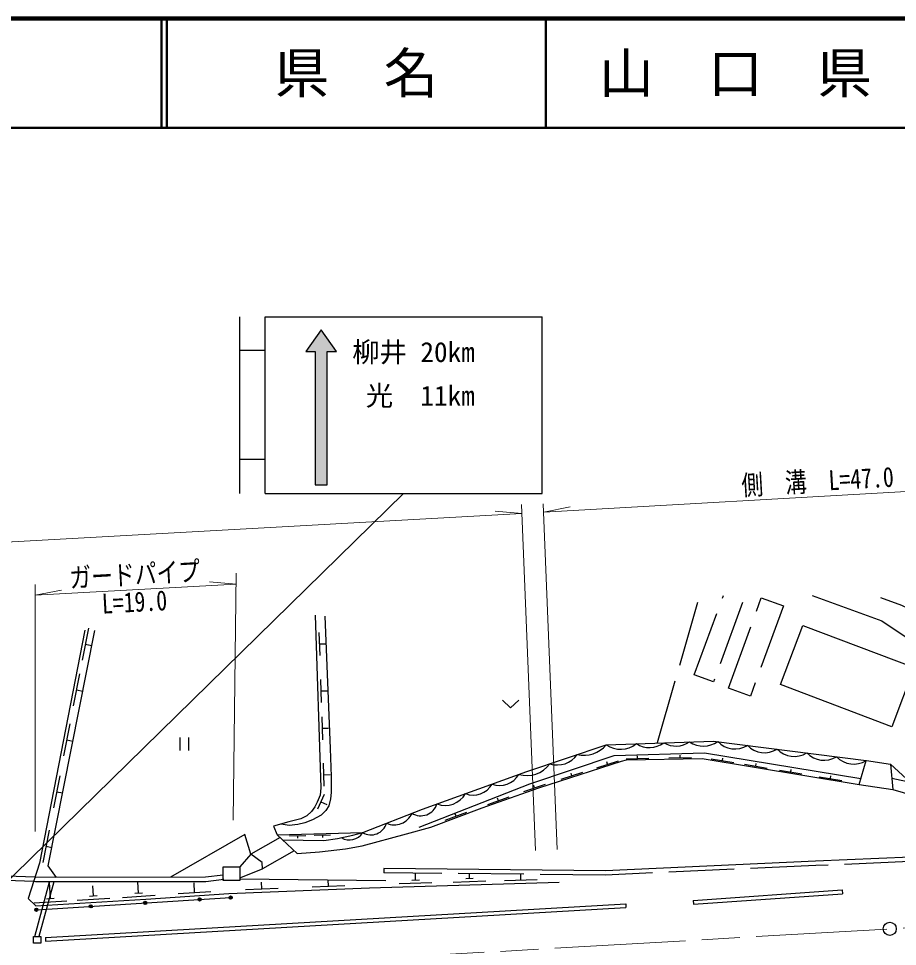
# Model space of a CAD drawing. Units: millimetres at full size, sheet at 1:1000; details may follow other scales. Extents: x 40000 to 680000, y 20000 to 380000.
# Drawn here: x 284651 to 365230, y 294972 to 380000 of the extents above; entities that cross this region are included whole.
import ezdxf
from ezdxf.enums import TextEntityAlignment as Align

# ---------------------------------------------------------------- set-up
doc = ezdxf.new("R2010")
doc.units = ezdxf.units.MM
doc.header["$LTSCALE"] = 1000
doc.linetypes.add('CHAIN', pattern=[18.5, 12, -1.5, 3.5, -1.5])
doc.linetypes.add('DASHED', pattern=[7.5, 6, -1.5])
for name, color, linetype, lineweight in [('M-BGD', 7, 'Continuous', 25), ('M-BMK', 2, 'CHAIN', 13), ('M-BMK-SRVR', 3, 'Continuous', 25), ('M-STR-HTXT', 7, 'Continuous', 13), ('M-STR-STRC', 7, 'Continuous', 25), ('M-TTL', 2, 'Continuous', 140), ('M-TTL-LINE', 7, 'Continuous', 50)]:
    doc.layers.add(name, color=color, linetype=linetype, lineweight=lineweight)
doc.layers.add('M-TTL-TXT', color=7, linetype='Continuous')
doc.styles.add('ＭＳ ゴシック', font='')
doc.styles.get('ＭＳ ゴシック').set_extended_font_data('MS Gothic')

msp = doc.modelspace()

# ---------------------------------------------------------------- hatches: boundary and pattern name
at = {"layer": 'M-BGD'}
for points in [[(301104, 299267, -0.41421), (301245, 299426, -0.41421), (301404, 299286, -1)], [(303946, 299446, -0.41421), (304086, 299606, -0.41421), (304245, 299465, -1)], [(286134, 298322, -0.41421), (286274, 298481, -0.41421), (286434, 298341, -1)], [(291124, 298637, -0.41421), (291264, 298796, -0.41421), (291424, 298656, -1)], [(296114, 298952, -0.41421), (296255, 299111, -0.41421), (296414, 298971, -1)]]:
    msp.add_hatch(color=256, dxfattribs=at).paths.add_polyline_path(points)
at = {"layer": 'M-STR-STRC'}
msp.add_hatch(color=256, dxfattribs=at).paths.add_polyline_path([(312948, 349480), (313798, 349480), (312398, 351480), (310998, 349480), (311848, 349480), (311848, 337280), (312948, 337280)])

# ---------------------------------------------------------------- linework, layer by layer
at = {"layer": 'M-BGD', "linetype": 'DASHED'}
for p, q in [((346896, 326488), (343195, 313620)), ((362386, 312008), (364596, 311683)), ((361707, 309801), (364820, 309368)), ((308637, 304942), (305949, 303430)), ((309934, 303733), (307022, 302095)), ((286154, 301305), (281751, 301494)), ((286030, 300910), (281751, 301094)), ((286151, 295870), (287501, 300902)), ((287889, 300902), (286503, 295870))]:
    msp.add_line(p, q, dxfattribs=at)
at = {"layer": 'M-BGD'}
for p, q in [((291056, 324137), (290484, 321192)), ((312196, 323744), (312264, 321645)), ((290770, 322665), (291359, 322550)), ((312230, 322694), (312830, 322714)), ((290244, 319961), (289671, 317016)), ((312336, 319431), (312404, 317332)), ((289958, 318489), (290547, 318374)), ((312370, 318382), (312970, 318401)), ((312447, 316015), (312515, 313916)), ((289354, 315381), (288781, 312436)), ((312481, 314966), (313081, 314985)), ((289067, 313909), (289642, 313797)), ((299446, 314125), (299446, 312925)), ((300246, 314125), (300246, 312925)), ((340345, 312176), (342445, 312214)), ((341395, 312195), (341391, 312435)), ((344262, 312247), (346362, 312284)), ((345312, 312266), (345308, 312506)), ((348151, 312168), (350223, 311824)), ((349187, 311996), (349226, 312233)), ((312585, 311758), (312654, 309659)), ((337658, 311349), (339658, 311991)), ((338658, 311670), (338585, 311899)), ((351209, 311661), (353281, 311318)), ((352245, 311490), (352284, 311726)), ((364596, 311683), (366422, 309988)), ((288428, 310620), (287855, 307676)), ((312620, 310708), (313219, 310728)), ((334391, 310300), (336391, 310942)), ((335391, 310621), (335317, 310850)), ((354407, 311132), (356479, 310788)), ((355443, 310960), (355482, 311197)), ((358051, 310528), (360123, 310185)), ((359087, 310356), (359126, 310593)), ((330970, 309173), (332960, 309844)), ((331965, 309509), (331888, 309736)), ((288141, 309148), (288698, 309040)), ((312673, 308902), (312046, 307540)), ((327669, 307971), (329647, 308679)), ((312360, 308221), (312905, 307970)), ((328658, 308325), (328577, 308551)), ((323777, 306534), (325746, 307265)), ((324761, 306899), (324678, 307124)), ((287456, 305622), (286883, 302677)), ((310985, 305108), (309485, 305066)), ((310235, 305087), (310240, 304891)), ((313265, 305172), (311766, 305130)), ((312516, 305151), (312521, 304958)), ((287170, 304150), (287706, 304045)), ((318146, 302113), (318143, 301713)), ((304926, 301159), (318322, 301023)), ((313067, 300492), (313044, 301077)), ((320698, 301060), (321398, 301082)), ((321048, 301071), (321029, 301685)), ((325647, 301212), (326346, 301234)), ((325997, 301223), (325984, 301636)), ((329205, 301022), (332204, 301114)), ((330705, 301068), (330689, 301589)), ((287575, 299368), (287483, 300866)), ((291515, 299610), (291458, 300541)), ((295658, 299863), (295591, 300905)), ((300791, 299912), (300742, 300787)), ((305445, 300189), (308443, 300308)), ((306944, 300249), (306920, 300848)), ((311568, 300432), (314566, 300551)), ((319558, 300725), (322557, 300817)), ((324506, 300877), (327505, 300969)), ((346497, 299194), (360170, 300153)), ((360170, 300153), (360195, 299804)), ((286284, 298332), (304096, 299456)), ((287225, 299347), (287924, 299390)), ((290036, 299219), (293031, 299402)), ((291166, 299588), (291864, 299631)), ((294181, 299467), (297174, 299660)), ((295309, 299841), (296008, 299886)), ((299294, 299809), (302287, 300016)), ((346522, 298845), (360195, 299804)), ((286096, 298977), (289090, 299161)), ((287111, 295803), (340322, 298881)), ((287131, 295454), (340342, 298532)), ((340322, 298881), (340342, 298532)), ((346497, 299194), (346522, 298845)), ((287111, 295803), (287131, 295454))]:
    msp.add_line(p, q, dxfattribs=at)
at = {"layer": 'M-BGD', "linetype": 'DASHED'}
for points in [[(351022, 326498), (348362, 319210), (346583, 319859), (349287, 327119)], [(381367, 303387), (357749, 302380), (338464, 301512), (318143, 301713)]]:
    msp.add_lwpolyline(points, dxfattribs=at)
msp.add_lwpolyline([(352745, 326911), (354770, 326171), (351751, 317899), (349726, 318638)], close=True, dxfattribs=at)
at = {"layer": 'M-BGD'}
for points in [[(357414, 327132), (363796, 324816), (375922, 316692), (376560, 314476), (386066, 310246)], [(363670, 326951), (365593, 326230), (368106, 325051), (368767, 324658), (369521, 324139), (370197, 323581), (370925, 322931), (371461, 322367), (372244, 321353), (372483, 320732), (372623, 320193), (372673, 319470), (372602, 318916)], [(311845, 325321), (312358, 309509), (312310, 308841), (312017, 308191), (311820, 307769), (311496, 307344), (311077, 306945), (310521, 306679), (309427, 306378), (308019, 305991), (308375, 305185), (310188, 303498), (312238, 303639), (314630, 303903), (316166, 304192), (320220, 305301), (322449, 305914), (327156, 307660), (332350, 309519), (339930, 311952), (340383, 312057), (347330, 312182), (361707, 309801), (362366, 312011)], [(312724, 325226), (313213, 313108), (313304, 310554), (313304, 309067), (313255, 308502), (313094, 307850), (312836, 307431), (312397, 307009), (311600, 306560), (310912, 306290), (310269, 306133), (309458, 306061), (308723, 306185)], [(290714, 323949), (286562, 302598), (285539, 299354), (286228, 298685), (296319, 299302), (303940, 299829), (316840, 300341), (334208, 300875)], [(288116, 301302), (287371, 302354), (291653, 323929)], [(329019, 317531), (329769, 316831), (330519, 317531)], [(308375, 305185), (316210, 305405), (321681, 307556), (331240, 311003), (338528, 313461), (348367, 313797), (362366, 312011)], [(321393, 305904), (331513, 309861), (339263, 312466), (347550, 312718), (361874, 310359)], [(364596, 311683), (364820, 309368), (381232, 304586), (380945, 303770), (357732, 302780), (338457, 301912), (318146, 302113)], [(385115, 305799), (379747, 306362), (374048, 308363), (364725, 310350)], [(308836, 304756), (312648, 304685), (313893, 304872), (315312, 305160), (316210, 305405)], [(305949, 303430), (305392, 305215), (298584, 301306)], [(304926, 301261), (307022, 302095), (306972, 302676), (305949, 303430), (304926, 302253)], [(303459, 301114), (301819, 300907), (286216, 300902), (286030, 300910)], [(303408, 301511), (301794, 301307), (286224, 301302), (286154, 301305)]]:
    msp.add_lwpolyline(points, dxfattribs=at)
for points in [[(356547, 324379), (366756, 320519), (364710, 315109), (354501, 318969)], [(303408, 302253), (304926, 302253), (304926, 301017), (303408, 301017)], [(286023, 295870), (286707, 295870), (286707, 295263), (286023, 295263)]]:
    msp.add_lwpolyline(points, close=True, dxfattribs=at)
for centre in [(301254, 299276), (304096, 299456), (286284, 298332), (291274, 298647), (296264, 298962)]:
    msp.add_circle(centre, 150, dxfattribs=at)
for centre, radius, start, end in [((336511, 315065), 2577, 255.75931, 321.51417), ((339850, 315313), 2275, 234.47347, 309.43693), ((342490, 315378), 2180, 236.73851, 307.1719), ((344929, 315522), 2190, 239.17859, 304.73181), ((347445, 315567), 2238, 235.49974, 305.65529), ((350325, 315247), 2174, 223.58079, 301.87607), ((353048, 314900), 2174, 223.58079, 301.87607), ((355771, 314552), 2174, 223.58079, 301.87607), ((334051, 313811), 2209, 251.54496, 325.72853), ((358494, 314205), 2174, 223.58079, 301.87607), ((361218, 313857), 2174, 223.58079, 301.87607), ((331263, 313181), 2552, 252.93493, 324.95166), ((328777, 311716), 1992, 248.9341, 330.724), ((326337, 310815), 1972, 248.7115, 330.9466), ((323767, 310028), 2131, 249.20566, 330.45244), ((321523, 308503), 1559, 238.51847, 342.53428), ((319098, 307859), 1751, 245.97944, 336.96013), ((316966, 306675), 1478, 239.23694, 343.70263), ((314981, 306192), 1459, 239.02214, 327.36216)]:
    msp.add_arc(centre, radius, start, end, dxfattribs=at)
at = {"layer": 'M-BMK'}
msp.add_lwpolyline([(382741, 297624), (87650, 280627), (64704, 279891)], dxfattribs=at)
at = {"layer": 'M-BMK-SRVR'}
msp.add_circle((364527, 296587), 600, dxfattribs=at)
at = {"layer": 'M-STR-HTXT'}
for p, q in [((332819, 334761), (380187, 337490)), ((278146, 295571), (319948, 336480)), ((332034, 303769), (330757, 335455)), ((334033, 303850), (332755, 335535)), ((332819, 334761), (335227, 335242)), ((330790, 334644), (328343, 334850)), ((304332, 306533), (304605, 329180)), ((304593, 328178), (302147, 328383)), ((304593, 328178), (286172, 327152)), ((286181, 305518), (286172, 328153)), ((286172, 327152), (288580, 327628))]:
    msp.add_line(p, q, dxfattribs=at)
msp.add_lwpolyline([(330790, 334644), (262067, 330817), (161994, 325261), (85784, 320588), (64318, 319899)], dxfattribs=at)
at = {"layer": 'M-STR-STRC'}
for p, q in [((304948, 336480), (304948, 352680)), ((307248, 336480), (307248, 352680)), ((307248, 352680), (332648, 352680)), ((332648, 336480), (332648, 352680)), ((307248, 349580), (304948, 349580)), ((307248, 339580), (304948, 339580)), ((307248, 336480), (332648, 336480))]:
    msp.add_line(p, q, dxfattribs=at)
msp.add_lwpolyline([(312948, 337280), (312948, 349480), (313798, 349480), (312398, 351480), (310998, 349480), (311848, 349480), (311848, 337280)], close=True, dxfattribs=at)
at = {"layer": 'M-TTL'}
msp.add_line((680000, 380000), (40000, 380000), dxfattribs=at)
at = {"layer": 'M-TTL-LINE'}
for p, q in [((297750, 380000), (297750, 370000)), ((298250, 380000), (298250, 370000)), ((333000, 380000), (333000, 370000)), ((40000, 370000), (680000, 370000))]:
    msp.add_line(p, q, dxfattribs=at)

# ---------------------------------------------------------------- texts
at = {"layer": 'M-STR-HTXT', "style": 'ＭＳ ゴシック', "width": 0.8}
for s, rotation, p in [('側\u3000溝\u3000L=47.0', 3.297, (357989, 336159)), ('ガードパイプ', 3.188, (295385, 327613))]:
    msp.add_text(s, height=1833, rotation=rotation, dxfattribs=at).set_placement(p, align=Align.BOTTOM_CENTER)
msp.add_text('L=19.0', height=1833, rotation=3.188, dxfattribs=at).set_placement((295227, 327460), align=Align.TOP_CENTER)
at = {"layer": 'M-STR-STRC', "style": 'ＭＳ ゴシック'}
for s, p in [('柳井 20km', (315246, 349441)), (' 光  11km', (315246, 345441))]:
    msp.add_text(s, height=1833, dxfattribs=at).set_placement(p, align=Align.MIDDLE_LEFT)
at = {"layer": 'M-TTL-TXT', "style": 'ＭＳ ゴシック'}
for s, p in [('県\u3000名', (315625, 375000)), ('山\u3000口\u3000県', (350375, 375000))]:
    msp.add_text(s, height=3666, dxfattribs=at).set_placement(p, align=Align.MIDDLE_CENTER)

doc.saveas('drawing.dxf')
